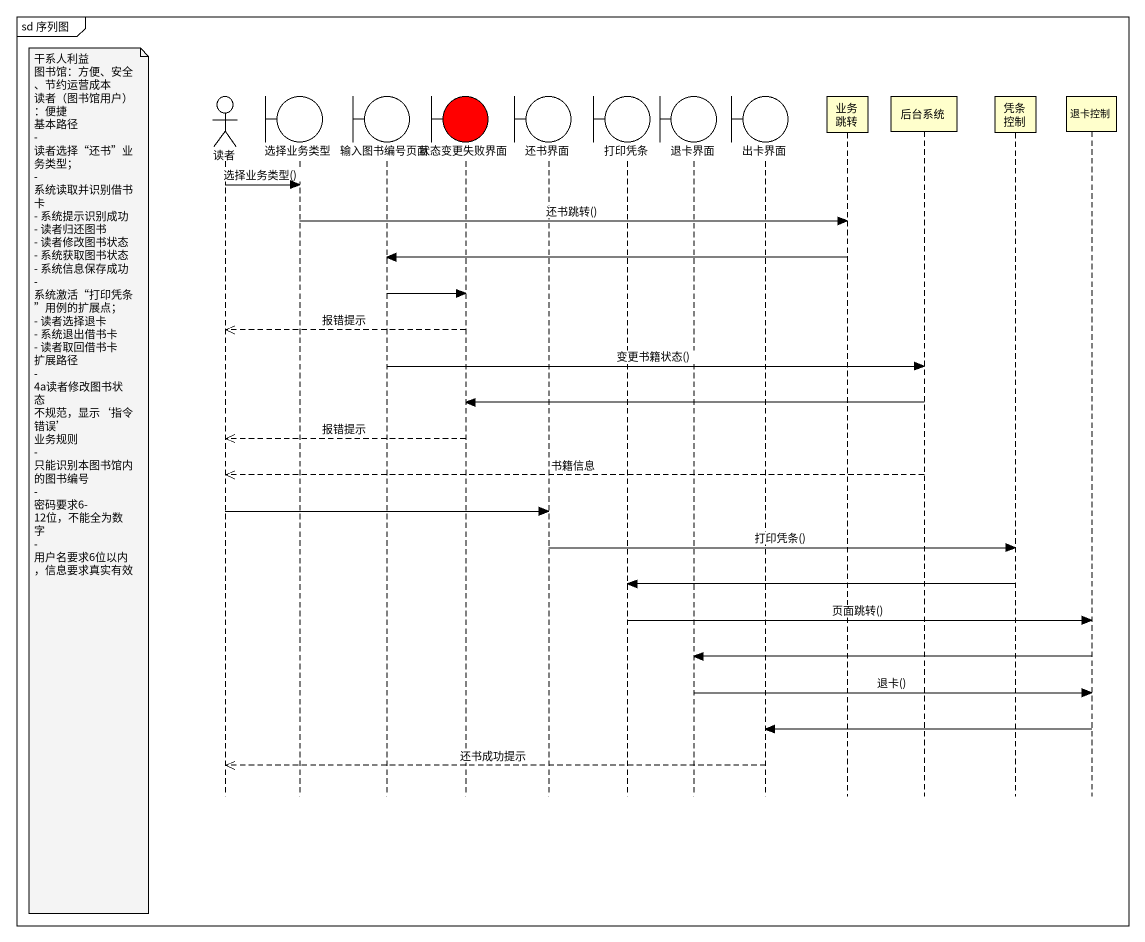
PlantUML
@startuml
mainframe sd 序列图
hide footbox
actor 读者
boundary 选择业务类型
boundary 输入图书编号页面
boundary 状态变更失败界面 #FF0000
boundary 还书界面
boundary 打印凭条
boundary 退卡界面
boundary 出卡界面
participant 业务跳转
participant 后台系统
participant 凭条控制
participant 退卡控制

读者 -> 选择业务类型 : 选择业务类型()
选择业务类型 -> 业务跳转 : 还书跳转()
业务跳转 -> 输入图书编号页面
输入图书编号页面 -> 状态变更失败界面
状态变更失败界面 -->> 读者 : 报错提示
输入图书编号页面 -> 后台系统 : 变更书籍状态()
后台系统 -> 状态变更失败界面
状态变更失败界面 -->> 读者 : 报错提示
后台系统 -->> 读者 : 书籍信息
note left of 读者
  干系人利益
  图书馆：方便、安全、节约运营成本
  读者（图书馆用户）：便捷
  基本路径
  - 读者选择“还书”业务类型；
  - 系统读取并识别借书卡
  - 系统提示识别成功
  - 读者归还图书
  - 读者修改图书状态
  - 系统获取图书状态
  - 系统信息保存成功
  - 系统激活“打印凭条”用例的扩展点；
  - 读者选择退卡
  - 系统退出借书卡
  - 读者取回借书卡
  扩展路径
  - 4a读者修改图书状态 不规范，显示‘指令错误’
  业务规则
  - 只能识别本图书馆内的图书编号
  - 密码要求6-12位，不能全为数字
  - 用户名要求6位以内，信息要求真实有效
end note
读者 -> 还书界面
还书界面 -> 凭条控制 : 打印凭条()
凭条控制 -> 打印凭条
打印凭条 -> 退卡控制 : 页面跳转()
退卡控制 -> 退卡界面
退卡界面 -> 退卡控制 : 退卡()
退卡控制 -> 出卡界面
出卡界面 -->> 读者 : 还书成功提示
@enduml
